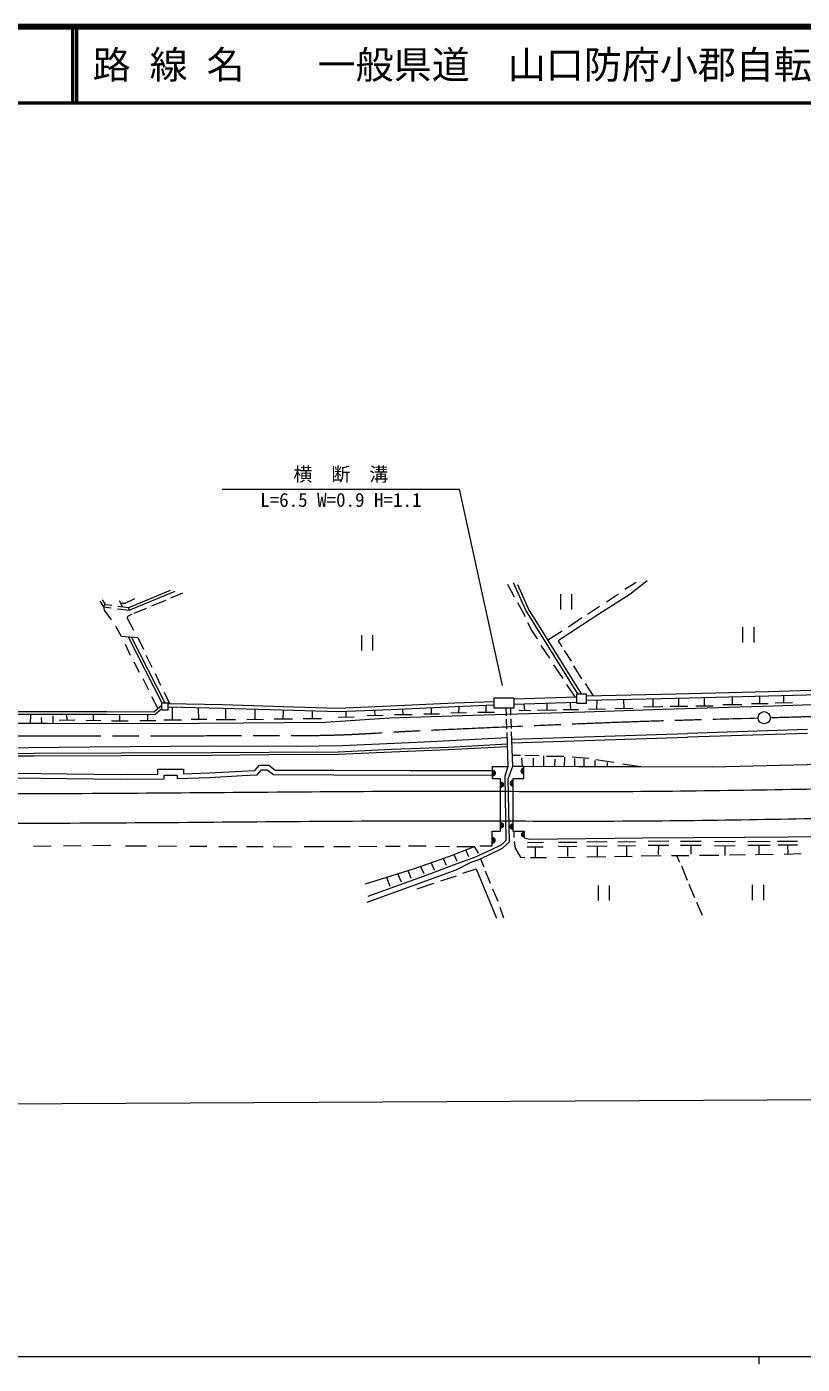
# Model space of a CAD drawing. Units: millimetres, scale not verified. Extents: x 40000 to 680000, y 20000 to 380000.
# Drawn here: x 171720 to 273692, y 204000 to 380000 of the extents above; entities that cross this region are included whole.
import ezdxf
from ezdxf.enums import TextEntityAlignment as Align

# ---------------------------------------------------------------- set-up
doc = ezdxf.new("R2010")
doc.units = ezdxf.units.MM
doc.header["$LTSCALE"] = 1000
doc.linetypes.add('CHAIN', pattern=[18.5, 12, -1.5, 3.5, -1.5])
for name, color, linetype, lineweight in [('M-BGD', 7, 'Continuous', 13), ('M-BMK', 2, 'CHAIN', 13), ('M-BMK-SRVR', 3, 'Continuous', 13), ('M-STR-HTXT', 7, 'Continuous', 13), ('M-TTL', 2, 'Continuous', 140), ('M-TTL-BAND', 7, 'Continuous', 13), ('M-TTL-LINE', 7, 'Continuous', 50)]:
    doc.layers.add(name, color=color, linetype=linetype, lineweight=lineweight)
doc.layers.add('M-TTL-TXT', color=7, linetype='Continuous')
doc.styles.add('ＭＳ ゴシック', font='')
doc.styles.get('ＭＳ ゴシック').set_extended_font_data('MS Gothic')

# ---------------------------------------------------------------- blocks, each defined once
blk = doc.blocks.new('田')
at = {"color": 7, "linetype": 'Continuous', "lineweight": 13}
for p, q in [((-0.75, 1), (-0.75, -1)), ((0.75, -1), (0.75, 1))]:
    blk.add_line(p, q, dxfattribs=at)

msp = doc.modelspace()

# ---------------------------------------------------------------- linework, layer by layer
at = {"layer": 'M-BGD'}
for p, q in [((234926, 306631), (235807, 305000)), ((237355, 303207), (235733, 306827)), ((237708, 303396), (236297, 306547)), ((250369, 306013), (251875, 306912)), ((253288, 307105), (251008, 305301)), ((181622, 304603), (182028, 303977)), ((183874, 304516), (184296, 303682)), ((184640, 304146), (185927, 304780)), ((185138, 303572), (190623, 305854)), ((185186, 303213), (191226, 305726)), ((188144, 303784), (190021, 304542)), ((190664, 304833), (192233, 305520)), ((251008, 305301), (246964, 302724)), ((247950, 304334), (249549, 305379)), ((181328, 304413), (181822, 303651)), ((181822, 303651), (182028, 303977)), ((181822, 303651), (182831, 303520)), ((181822, 303651), (181898, 303216)), ((181898, 303216), (182803, 301935)), ((182028, 303977), (182892, 303865)), ((183650, 303413), (185186, 303213)), ((183691, 303761), (185138, 303572)), ((184064, 304140), (184640, 304146)), ((185186, 303213), (185138, 303572)), ((185833, 302833), (187483, 303502)), ((236248, 304243), (237279, 302392)), ((244202, 292234), (237355, 303207)), ((244674, 292234), (237708, 303396)), ((246964, 302724), (244684, 301217)), ((245452, 302709), (247025, 303766)), ((183408, 301118), (184121, 299805)), ((184987, 302135), (184995, 302445)), ((185819, 300536), (184987, 302135)), ((184995, 302445), (185551, 302692)), ((237578, 301626), (238142, 300489)), ((244684, 301217), (241584, 299188)), ((242938, 301049), (244712, 302246)), ((184121, 299805), (186327, 299636)), ((185061, 299733), (189473, 291051)), ((185469, 299702), (189866, 291051)), ((186327, 299636), (187080, 298103)), ((238142, 300489), (238838, 299467)), ((240257, 299311), (242124, 300518)), ((184641, 298752), (185315, 297325)), ((239323, 298594), (240477, 296920)), ((241584, 299188), (242073, 298421)), ((242366, 297916), (243309, 296497)), ((185791, 296426), (186504, 295052)), ((187392, 297327), (188185, 295715)), ((240988, 296030), (242213, 294224)), ((243635, 295889), (244675, 294215)), ((186994, 294219), (187707, 292738)), ((188608, 294882), (189296, 293362)), ((189771, 292432), (190502, 290950)), ((242707, 293440), (243809, 291803)), ((244037, 291012), (244037, 292234)), ((244037, 292234), (245337, 292234)), ((245160, 293598), (246200, 291972)), ((245337, 291012), (245337, 292234)), ((245337, 291953), (257092, 292219)), ((257092, 292219), (269249, 292534)), ((269249, 292534), (279079, 292819)), ((269265, 291954), (279079, 292239)), ((188143, 291853), (188957, 290300)), ((188422, 289839), (189473, 290746)), ((189473, 290110), (189473, 291051)), ((189473, 291051), (190323, 291051)), ((190323, 290110), (190323, 291051)), ((190323, 290954), (197456, 290794)), ((190323, 290504), (197445, 290344)), ((190903, 288770), (190877, 290416)), ((197456, 290794), (206820, 290527)), ((206820, 290527), (212656, 290336)), ((212656, 290336), (219559, 290622)), ((219559, 290622), (228026, 291023)), ((219579, 290173), (228046, 290573)), ((228026, 291023), (233148, 291220)), ((228046, 290573), (233148, 290770)), ((228528, 289696), (228600, 290529)), ((232133, 289766), (232139, 290656)), ((233148, 291629), (233148, 290383)), ((235748, 291629), (233148, 291629)), ((234797, 289318), (234756, 290415)), ((235395, 289395), (235356, 290438)), ((235748, 291556), (244037, 291810)), ((235748, 291629), (235748, 290383)), ((235748, 290876), (244037, 291130)), ((237211, 289997), (237145, 290882)), ((240141, 290043), (240154, 290950)), ((243256, 290098), (243239, 291017)), ((244037, 291012), (245337, 291012)), ((245337, 291373), (257106, 291640)), ((246685, 290183), (246706, 291331)), ((250257, 290267), (250249, 291433)), ((255371, 290511), (252831, 290465)), ((254101, 290488), (254081, 291498)), ((269864, 290594), (255389, 290137)), ((258648, 290542), (256325, 290531)), ((257106, 291640), (269265, 291954)), ((257486, 290536), (257471, 291577)), ((261964, 290598), (259687, 290598)), ((260826, 290598), (260845, 291666)), ((265754, 290775), (263271, 290752)), ((264513, 290763), (264528, 291755)), ((269205, 290913), (267008, 290895)), ((268106, 290904), (268115, 291865)), ((279904, 290966), (269864, 290594)), ((272413, 291024), (270140, 290994)), ((271276, 291009), (271293, 291958)), ((161898, 289559), (172635, 289559)), ((161899, 289909), (172635, 289909)), ((172207, 288328), (172234, 289403)), ((172635, 289909), (182228, 289890)), ((172635, 289559), (182226, 289540)), ((173688, 288332), (173670, 289112)), ((175159, 289315), (175159, 288332)), ((178026, 288755), (176000, 288721)), ((177013, 288738), (177007, 289488)), ((181463, 288688), (179518, 288699)), ((180490, 288694), (180477, 289488)), ((182226, 289540), (188550, 289488)), ((182228, 289890), (188422, 289839)), ((183961, 288624), (183974, 289437)), ((188700, 288687), (186583, 288675)), ((187642, 288681), (187623, 289425)), ((188550, 289488), (189473, 290284)), ((189473, 290110), (190323, 290110)), ((192047, 288776), (189758, 288764)), ((195391, 288828), (193331, 288839)), ((194361, 288833), (194323, 290289)), ((199170, 288802), (196607, 288802)), ((197445, 290344), (206806, 290077)), ((197889, 288802), (197901, 290251)), ((202859, 288826), (200662, 288815)), ((201760, 288821), (201760, 290111)), ((206643, 288879), (204251, 288902)), ((205447, 288891), (205466, 290022)), ((206806, 290077), (212658, 289886)), ((210467, 288912), (208081, 288946)), ((209274, 288929), (209283, 289914)), ((219461, 289021), (210965, 288449)), ((212658, 289886), (219579, 290173)), ((214769, 289144), (212676, 289087)), ((213723, 289115), (213699, 289832)), ((218591, 289378), (216486, 289317)), ((217539, 289348), (217505, 290000)), ((230359, 289364), (219461, 289021)), ((222403, 289451), (220057, 289439)), ((221230, 289445), (221180, 290194)), ((225973, 289557), (223925, 289535)), ((224949, 289546), (224926, 290360)), ((229558, 289714), (227498, 289679)), ((245091, 289793), (230359, 289364)), ((233214, 289766), (231051, 289766)), ((233148, 290383), (235748, 290383)), ((234861, 287606), (234813, 288884)), ((235459, 287667), (235411, 288951)), ((238018, 289989), (236404, 290006)), ((241381, 290050), (238902, 290035)), ((244263, 290102), (242249, 290094)), ((255389, 290137), (245091, 289793)), ((247787, 290186), (245582, 290179)), ((251462, 290256), (249052, 290279)), ((174378, 288334), (154283, 288277)), ((188552, 288291), (174378, 288334)), ((185071, 288635), (182851, 288612)), ((200223, 288377), (188552, 288291)), ((210965, 288449), (200223, 288377)), ((235045, 282642), (234878, 287153)), ((235643, 282710), (235476, 287201)), ((235511, 286262), (258605, 287020)), ((274376, 287507), (258605, 287020)), ((274393, 287007), (258621, 286521)), ((164094, 285098), (180055, 285227)), ((180055, 285227), (195889, 285356)), ((195889, 285356), (207131, 285313)), ((207131, 285313), (213181, 285442)), ((213181, 285442), (223994, 285914)), ((219702, 284917), (227120, 285222)), ((223994, 285914), (234903, 286468)), ((227120, 285222), (234934, 285629)), ((227135, 284892), (234946, 285300)), ((235530, 285762), (258621, 286521)), ((163683, 284345), (172687, 284402)), ((163688, 284015), (172689, 284072)), ((172687, 284402), (184168, 284440)), ((172689, 284072), (184169, 284110)), ((184168, 284440), (196048, 284498)), ((184169, 284110), (196050, 284168)), ((196048, 284498), (203562, 284555)), ((196050, 284168), (203564, 284225)), ((203562, 284555), (212671, 284593)), ((203564, 284225), (212680, 284263)), ((212671, 284593), (219702, 284917)), ((212680, 284263), (219717, 284587)), ((219717, 284587), (227135, 284892)), ((235590, 284143), (236632, 284170)), ((236912, 282710), (236812, 283805)), ((237223, 284135), (239108, 284117)), ((238363, 282702), (238357, 283775)), ((239720, 282694), (239714, 284075)), ((240060, 284029), (242351, 284012)), ((241177, 282686), (241183, 283634)), ((242452, 282678), (242493, 283893)), ((243453, 283932), (245647, 283765)), ((243768, 282671), (243768, 283711)), ((245007, 282667), (245007, 283664)), ((246470, 282667), (246470, 283446)), ((246545, 283562), (248925, 283210)), ((170077, 281771), (184004, 281600)), ((184004, 281600), (188975, 281643)), ((188975, 281643), (188975, 282308)), ((188975, 282308), (192317, 282308)), ((192317, 282308), (192317, 281707)), ((192317, 281707), (195768, 281828)), ((195768, 281828), (200017, 282056)), ((200017, 282056), (201719, 282139)), ((201719, 282139), (202303, 282839)), ((202012, 281553), (202584, 282239)), ((202303, 282839), (203551, 282839)), ((202584, 282239), (203347, 282239)), ((203347, 282239), (204186, 281591)), ((203551, 282839), (204391, 282190)), ((204391, 282190), (212092, 282181)), ((212092, 282181), (222161, 282124)), ((222161, 282124), (232969, 282149)), ((232960, 281040), (232973, 282642)), ((232973, 282642), (235045, 282642)), ((234608, 281422), (235045, 282642)), ((235045, 281040), (235643, 282710)), ((235643, 282710), (237100, 282710)), ((237100, 281062), (237100, 282710)), ((237100, 282710), (244306, 282667)), ((244306, 282667), (252487, 282667)), ((248074, 282667), (248074, 283199)), ((250044, 282998), (252487, 282667)), ((252487, 282667), (261841, 282610)), ((261841, 282610), (276172, 282953)), ((170072, 281171), (184003, 280999)), ((184003, 280999), (189775, 281050)), ((189775, 281050), (189775, 281508)), ((189775, 281508), (191517, 281508)), ((191517, 281508), (191517, 281079)), ((191517, 281079), (195795, 281228)), ((195795, 281228), (200047, 281457)), ((200047, 281457), (202012, 281553)), ((204186, 281591), (212090, 281581)), ((212090, 281581), (222160, 281524)), ((222160, 281524), (232964, 281549)), ((234015, 281040), (232960, 281040)), ((234009, 274143), (234015, 281040)), ((234748, 272949), (234608, 281422)), ((235182, 272723), (235045, 281040)), ((235682, 274095), (235682, 281062)), ((235682, 281062), (237100, 281062)), ((232916, 272210), (232903, 274143)), ((232903, 274143), (234009, 274143)), ((234195, 272404), (234748, 272949)), ((237158, 274095), (235682, 274095)), ((235771, 274095), (235776, 273315)), ((237158, 273269), (237158, 274095)), ((237158, 273269), (237794, 273107)), ((237794, 273107), (252743, 273250)), ((249439, 272762), (251773, 272808)), ((252743, 273250), (266102, 273365)), ((253426, 272838), (256138, 272860)), ((257672, 272811), (260384, 272823)), ((262136, 272787), (264859, 272822)), ((266102, 273365), (278346, 273451)), ((266557, 272787), (269464, 272810)), ((270456, 272848), (273053, 272837)), ((172618, 272185), (174945, 272198)), ((176531, 272201), (178832, 272264)), ((180408, 272277), (182773, 272290)), ((184718, 272226), (187477, 272214)), ((189003, 272201), (191431, 272188)), ((193173, 272175), (195398, 272188)), ((196962, 272137), (199326, 272125)), ((200598, 272125), (202810, 272112)), ((204107, 272125), (206548, 272099)), ((208188, 272125), (210794, 272112)), ((212116, 272125), (214227, 272150)), ((215384, 272163), (217774, 272150)), ((218893, 272163), (220825, 272163)), ((221906, 272201), (224220, 272201)), ((225465, 272175), (227296, 272150)), ((227209, 270829), (230615, 272137)), ((228320, 270167), (227906, 271097)), ((228262, 272137), (230615, 272137)), ((229871, 270764), (229466, 271696)), ((231130, 271234), (230615, 272137)), ((230629, 270745), (232727, 271699)), ((231314, 272210), (232916, 272210)), ((231368, 270526), (234298, 271919)), ((232727, 271699), (234195, 272404)), ((234298, 271919), (235182, 272723)), ((235811, 272788), (235964, 271906)), ((235964, 271906), (236653, 270714)), ((237536, 272090), (239641, 272101)), ((237551, 272672), (239657, 272683)), ((238589, 272096), (238553, 270738)), ((241620, 272154), (244057, 272119)), ((241625, 272720), (244063, 272686)), ((242838, 272136), (242825, 270815)), ((245375, 272761), (248030, 272772)), ((245379, 272190), (248034, 272202)), ((246706, 272196), (246715, 270866)), ((249435, 272202), (251769, 272248)), ((250602, 272225), (250593, 270916)), ((253420, 272300), (256132, 272323)), ((254776, 272311), (254763, 271056)), ((257671, 272298), (260382, 272310)), ((259026, 272304), (259022, 271107)), ((262147, 272225), (264870, 272259)), ((263509, 272242), (263535, 270929)), ((264121, 271037), (266244, 271088)), ((266554, 272302), (269460, 272325)), ((267541, 271088), (269868, 271113)), ((268007, 272314), (267998, 271183)), ((270469, 272362), (273067, 272351)), ((271304, 271139), (273567, 271215)), ((271768, 272356), (271799, 271222)), ((222575, 269202), (227209, 270829)), ((223959, 268514), (223487, 269522)), ((224850, 268571), (227845, 269696)), ((225320, 269010), (224894, 270017)), ((226934, 269645), (226484, 270575)), ((227845, 269696), (230629, 270745)), ((228193, 269045), (230071, 270011)), ((230071, 270011), (231368, 270526)), ((231368, 270526), (231806, 269465)), ((236653, 270714), (237201, 270686)), ((237942, 270683), (240077, 270675)), ((241612, 270692), (243824, 270734)), ((245358, 270785), (247867, 270793)), ((249002, 270827), (251325, 270844)), ((252507, 270891), (255139, 270929)), ((256502, 270951), (258791, 270951)), ((257164, 270951), (257570, 270074)), ((257799, 269578), (258575, 267709)), ((260167, 270973), (262723, 270986)), ((216243, 267219), (222575, 269202)), ((216483, 264826), (228193, 269045)), ((216612, 265596), (224850, 268571)), ((219004, 268084), (219446, 266912)), ((220997, 267420), (220498, 268552)), ((222281, 267916), (221868, 268981)), ((226164, 267601), (228249, 268287)), ((229075, 268618), (230804, 269177)), ((230804, 269177), (233468, 262712)), ((232009, 268939), (232670, 267324)), ((223074, 266558), (225261, 267321)), ((232975, 266574), (233674, 264934)), ((258791, 267163), (259528, 265408)), ((233941, 264133), (234425, 262760)), ((259770, 264785), (260533, 263094))]:
    msp.add_line(p, q, dxfattribs=at)
for centre, radius, start, end in [((233020, 281787), 346, 260.57302, 98.51754), ((233009, 281787), 277, 260.57302, 98.51754), ((232998, 281788), 208, 260.57302, 98.51754), ((232988, 281788), 138, 260.57302, 98.51754), ((232977, 281788), 69.2, 260.57302, 98.51754), ((237072, 282071), 372, 85.69948, 274.30052), ((237078, 282071), 298, 85.69948, 274.30052), ((237084, 282071), 223, 85.69948, 274.30052), ((237089, 282071), 149, 85.69948, 274.30052), ((237095, 282071), 74.4, 85.69948, 274.30052), ((234085, 280271), 250, 253.58951, 106.30488), ((234067, 280271), 187, 253.58951, 106.30488), ((234032, 280271), 62.4, 253.58951, 106.30488), ((234103, 280271), 312, 253.58951, 106.30488), ((234050, 280271), 125, 253.58951, 106.30488), ((235635, 280450), 353, 82.42555, 277.57445), ((235645, 280450), 283, 82.42555, 277.57445), ((235654, 280450), 212, 82.42555, 277.57445), ((235663, 280450), 141, 82.42555, 277.57445), ((235673, 280450), 70.7, 82.42555, 277.57445), ((234093, 274916), 316, 254.62029, 105.2741), ((234043, 274916), 126, 254.62029, 105.2741), ((234026, 274916), 63.3, 254.62029, 105.2741), ((234077, 274916), 253, 254.62029, 105.2741), ((234060, 274916), 190, 254.62029, 105.2741), ((235614, 274746), 332, 78.22643, 281.77357), ((235628, 274746), 266, 78.22643, 281.77357), ((235641, 274746), 199, 78.22643, 281.77357), ((235655, 274746), 133, 78.22643, 281.77357), ((235668, 274746), 66.4, 78.22643, 281.77357), ((232920, 272937), 390, 268.97789, 91.77599), ((232919, 272937), 312, 268.97789, 91.77599), ((232917, 272937), 234, 268.97789, 91.77599), ((232915, 272937), 156, 268.97789, 91.77599), ((232913, 272937), 78.1, 268.97789, 91.77599), ((237017, 273705), 259, 57.19279, 302.80721), ((237045, 273705), 208, 57.19279, 302.80721), ((237073, 273705), 156, 57.19279, 302.80721), ((237101, 273705), 104, 57.19279, 302.80721), ((237129, 273705), 51.9, 57.19279, 302.80721)]:
    msp.add_arc(centre, radius, start, end, dxfattribs=at)
for points in [[(68208, 278180), (75487, 278272), (82765, 278374), (90044, 278457), (95751, 278521), (101458, 278571), (107165, 278628), (118664, 278743), (130163, 278890), (141663, 278971), (155401, 279068), (169139, 279066), (182877, 279143), (195063, 279211), (207249, 279358), (219435, 279401), (230805, 279441), (242177, 279323), (253547, 279401), (264597, 279476), (275644, 279776), (286694, 279851), (294868, 279907), (303042, 279826), (311216, 279851), (321643, 279883), (332070, 279985), (342496, 280044), (354725, 280114), (366954, 280183), (379183, 280237), (391283, 280291), (403383, 280333), (415484, 280366), (427069, 280397), (438654, 280430), (450240, 280430), (462061, 280431), (473882, 280377), (485703, 280366), (498168, 280355), (510633, 280323), (523098, 280366), (538648, 280420), (554197, 280581), (569746, 280689)], [(68189, 274324), (75370, 274402), (82551, 274484), (89732, 274559), (95439, 274619), (101146, 274674), (106852, 274731), (118352, 274846), (129851, 274993), (141351, 275074), (155088, 275171), (168827, 275169), (182564, 275246), (194751, 275314), (206936, 275460), (219122, 275503), (230493, 275543), (241864, 275426), (253235, 275503), (264284, 275578), (275332, 275879), (286382, 275954), (294555, 276009), (302730, 275928), (310904, 275954), (321331, 275986), (331757, 276087), (342184, 276147), (354413, 276217), (366642, 276286), (378871, 276340), (390971, 276393), (403071, 276436), (415171, 276469), (426757, 276500), (438342, 276533), (449927, 276533), (461749, 276533), (473570, 276479), (485391, 276469), (497856, 276457), (510321, 276425), (522786, 276469), (538335, 276522), (553884, 276684), (569434, 276792)]]:
    msp.add_open_spline(points, degree=3, knots=[0, 0, 0, 0, 1, 1, 1, 2, 2, 2, 3, 3, 3, 4, 4, 4, 5, 5, 5, 6, 6, 6, 7, 7, 7, 8, 8, 8, 9, 9, 9, 10, 10, 10, 11, 11, 11, 12, 12, 12, 13, 13, 13, 14, 14, 14, 15, 15, 15, 15], dxfattribs=at)
at = {"layer": 'M-BMK'}
for points, knots in [([(169474, 286670), (170518, 286680), (171563, 286690), (172607, 286695), (181274, 286735), (189942, 286692), (198609, 286724), (203224, 286741), (207841, 286674), (212454, 286810), (215547, 286900), (218633, 287144), (221723, 287296), (225879, 287500), (230037, 287687), (234195, 287868), (239524, 288100), (244854, 288337), (250185, 288526), (256089, 288735), (261995, 288890), (267901, 289053)], [0, 0, 0, 0, 1, 1, 1, 2, 2, 2, 3, 3, 3, 4, 4, 4, 5, 5, 5, 6, 6, 6, 7, 7, 7, 7]), ([(269496, 289098), (270840, 289135), (272184, 289174), (273528, 289213), (279068, 289373), (284606, 289618), (290147, 289699), (295248, 289773), (300350, 289719), (305451, 289699), (312794, 289670), (320136, 289583), (327478, 289527), (332541, 289488), (337604, 289458), (342667, 289413), (351221, 289337), (359774, 289266), (368327, 289152)], [0, 0, 0, 0, 1, 1, 1, 2, 2, 2, 3, 3, 3, 4, 4, 4, 5, 5, 5, 6, 6, 6, 6])]:
    msp.add_open_spline(points, degree=3, knots=knots, dxfattribs=at)
at = {"layer": 'M-BMK-SRVR'}
msp.add_circle((268699, 289075), 800, dxfattribs=at)
at = {"layer": 'M-STR-HTXT'}
for p, q in [((197403, 319155), (228634, 319155)), ((234280, 293329), (228634, 319155)), ((546941, 240221), (99429, 237876))]:
    msp.add_line(p, q, dxfattribs=at)
at = {"layer": 'M-TTL'}
msp.add_line((680000, 380000), (40000, 380000), dxfattribs=at)
at = {"layer": 'M-TTL-BAND'}
for p, q in [((40000, 205000), (579000, 205000)), ((268000, 205000), (268000, 204000))]:
    msp.add_line(p, q, dxfattribs=at)
at = {"layer": 'M-TTL-LINE'}
for p, q in [((177750, 380000), (177750, 370000)), ((178250, 380000), (178250, 370000)), ((40000, 370000), (680000, 370000))]:
    msp.add_line(p, q, dxfattribs=at)

# ---------------------------------------------------------------- block references
at = {"layer": 'M-BGD', "xscale": 1000, "yscale": 1000}
for p in [(242660, 304336), (266603, 299992), (216497, 298930), (247604, 266008), (267879, 266072)]:
    msp.add_blockref('田', p, dxfattribs=at)

# ---------------------------------------------------------------- texts
at = {"layer": 'M-STR-HTXT', "style": 'ＭＳ ゴシック'}
msp.add_text('横  断  溝', height=1833, dxfattribs=at).set_placement((213019, 319655), align=Align.BOTTOM_CENTER)
msp.add_text('L=6.5 W=0.9 H=1.1', height=1833, dxfattribs=at).set_placement((213019, 318655), align=Align.TOP_CENTER)
at = {"layer": 'M-TTL-TXT', "style": 'ＭＳ ゴシック'}
for s, p in [('路 線 名', (180380, 375000)), ('一般県道\u3000山口防府小郡自転車道線', (209969, 375000))]:
    msp.add_text(s, height=3666, dxfattribs=at).set_placement(p, align=Align.MIDDLE_LEFT)

doc.saveas('drawing.dxf')
